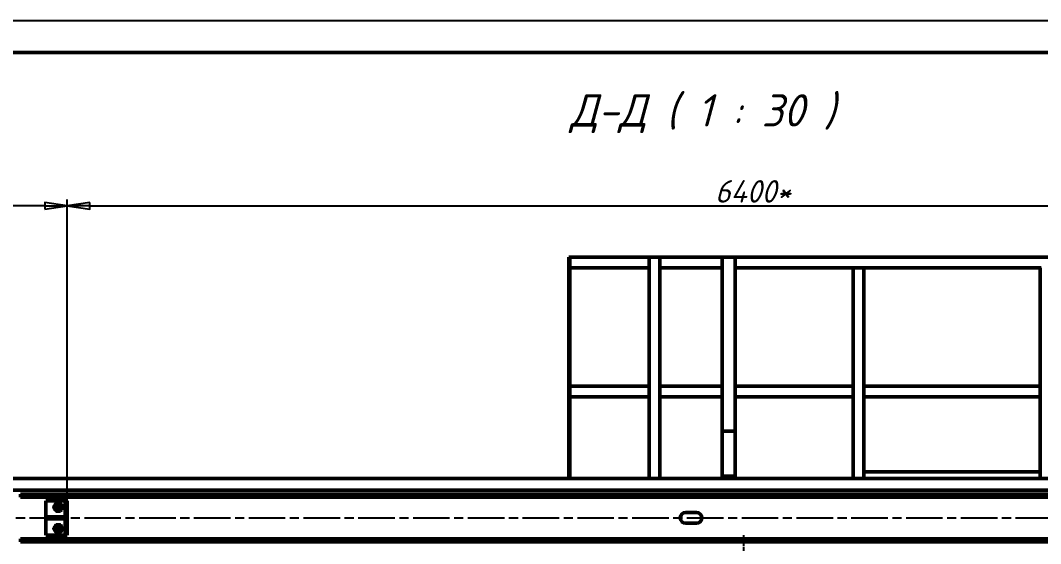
# Model space of a CAD drawing. Header units: millimetres. Extents: x 0 to 25230, y 0 to 17820.
# Drawn here: x 15720 to 20469, y 15384 to 17820 of the extents above; entities that cross this region are included whole.
import ezdxf

# ---------------------------------------------------------------- set-up
doc = ezdxf.new("R2010")
doc.units = ezdxf.units.MM
doc.header["$LTSCALE"] = 30
doc.linetypes.add('CHAIN', pattern=[0.7087, 0.4724, -0.0591, 0.1181, -0.0591])
for name, color, linetype, lineweight in [('Видимый контур (ГОСТ)', 7, 'Continuous', 50), ('Кромка (ГОСТ)', 7, 'Continuous', 50), ('Обозначение (ГОСТ)', 7, 'Continuous', 25), ('Осевая линия (ГОСТ)', 7, 'Continuous', 25), ('Размер (ГОСТ)', 7, 'Continuous', 25)]:
    doc.layers.add(name, color=color, linetype=linetype, lineweight=lineweight)
doc.styles.add('Обычный текст (ГОСТ)', font='GOST Common Italic.ttf')
doc.styles.add('Увеличенный текст (ГОСТ)', font='GOST Common Italic.ttf')
doc.dimstyles.new('Обычный (ГОСТ)', dxfattribs={"dimscale": 30, "dimtxt": 3.5, "dimasz": 3.5, "dimexe": 1, "dimexo": 0, "dimgap": 0.5, "dimtad": 1, "dimrnd": 1e-08, "dimtxsty": 'Обычный текст (ГОСТ)', "dimblk": 'Filled-1', "dimcen": 0.09, "dimdle": 15, "dimclrd": 256, "dimclre": 256, "dimclrt": 256, "dimazin": 2, "dimtfac": 0.714286, "dimtdec": 3, "dimtmove": 0, "dimatfit": 3, "dimfxl": 1, "dimtolj": 1, "dimlwd": 25, "dimlwe": 25, "dimarcsym": 0})

# ---------------------------------------------------------------- blocks, each defined once
blk = doc.blocks.new('Рамки ГОСТ_ граница 594x841_2')
at = {"layer": 'Кромка (ГОСТ)', "lineweight": 25}
blk.add_line((0, 594), (841, 594), dxfattribs=at)
at = {"layer": 'Кромка (ГОСТ)'}
blk.add_line((836, 589), (20, 589), dxfattribs=at)
blk = doc.blocks.new('Filled-1')
at = {"color": 0}
for p, q in [((0, 0), (-1, 0.143)), ((-1, 0.143), (-1, -0.143)), ((-1, 0), (0, 0)), ((-1, -0.143), (0, 0))]:
    blk.add_line(p, q, dxfattribs=at)
at = {"color": 0, "flags": 128}
blk.add_lwpolyline([(-1, -0.143), (0, 0), (-1, 0.143), (-1, -0.143)], dxfattribs=at)
at = {"color": 0}
blk.add_solid([(-1, -0.143), (0, 0), (-1, 0.143), (-1, -0.143)], dxfattribs=at)
blk = doc.blocks.new('*D120')
at = {"layer": 'Defpoints', "color": 0, "linetype": 'Continuous', "transparency": 16777216}
for p in [(22337.9, 16956.3), (15937.9, 15583.4), (22337.9, 15583.4)]:
    blk.add_point(p, dxfattribs=at)
at = {"layer": 'Размер (ГОСТ)', "linetype": 'Continuous', "lineweight": 25, "transparency": 16777216}
for p, q in [((15937.9, 15583.4), (15937.9, 16986.3)), ((16042.9, 16956.3), (22232.9, 16956.3)), ((22337.9, 15583.4), (22337.9, 16986.3))]:
    blk.add_line(p, q, dxfattribs=at)
at = {"layer": 'Размер (ГОСТ)', "linetype": 'Continuous', "lineweight": 25, "transparency": 16777216, "xscale": 105, "yscale": 105, "zscale": 105, "rotation": 180}
blk.add_blockref('Filled-1', (15937.9, 16956.3), dxfattribs=at)
at = {"layer": 'Размер (ГОСТ)', "linetype": 'Continuous', "lineweight": 25, "transparency": 16777216, "xscale": 105, "yscale": 105, "zscale": 105}
blk.add_blockref('Filled-1', (22337.9, 16956.3), dxfattribs=at)
at = {"layer": 'Размер (ГОСТ)', "linetype": 'Continuous', "lineweight": 25, "transparency": 16777216, "insert": (18953.2, 17076.3), "char_height": 105, "attachment_point": 1, "style": 'Обычный текст (ГОСТ)'}
blk.add_mtext('\\A1;\\fGOST Common|b0|i1;6400*', dxfattribs=at)
blk = doc.blocks.new('*D144')
at = {"layer": 'Defpoints', "color": 0, "linetype": 'Continuous', "transparency": 16777216}
for p in [(14287.9, 16956.3), (15937.9, 15583.4), (14287.9, 15409.9)]:
    blk.add_point(p, dxfattribs=at)
at = {"layer": 'Размер (ГОСТ)', "linetype": 'Continuous', "lineweight": 25, "transparency": 16777216}
for p, q in [((14287.9, 15409.9), (14287.9, 16986.3)), ((15832.9, 16956.3), (14392.9, 16956.3)), ((15937.9, 15583.4), (15937.9, 16986.3))]:
    blk.add_line(p, q, dxfattribs=at)
at = {"layer": 'Размер (ГОСТ)', "linetype": 'Continuous', "lineweight": 25, "transparency": 16777216, "xscale": 105, "yscale": 105, "zscale": 105, "rotation": 180}
blk.add_blockref('Filled-1', (14287.9, 16956.3), dxfattribs=at)
at = {"layer": 'Размер (ГОСТ)', "linetype": 'Continuous', "lineweight": 25, "transparency": 16777216, "xscale": 105, "yscale": 105, "zscale": 105}
blk.add_blockref('Filled-1', (15937.9, 16956.3), dxfattribs=at)
at = {"layer": 'Размер (ГОСТ)', "linetype": 'Continuous', "lineweight": 25, "transparency": 16777216, "insert": (14983.9, 17076.3), "char_height": 105, "attachment_point": 1, "style": 'Обычный текст (ГОСТ)'}
blk.add_mtext('\\A1;1650', dxfattribs=at)

msp = doc.modelspace()

# ---------------------------------------------------------------- linework, layer by layer
at = {"layer": 'Видимый контур (ГОСТ)'}
for p, q in [((18272.869, 16717.422), (18272.869, 15686.922)), ((18272.869, 16717.422), (18276.869, 16717.422)), ((18276.869, 16717.422), (18646.869, 16717.422)), ((18276.869, 16717.422), (18276.869, 15686.922)), ((18646.869, 16717.422), (18696.869, 16717.422)), ((18646.869, 15686.922), (18646.869, 16717.422)), ((18986.869, 16717.422), (18696.869, 16717.422)), ((18696.869, 16717.422), (18696.869, 15686.922)), ((18986.869, 16717.422), (18991.369, 16717.422)), ((18986.869, 16717.422), (18986.869, 15908.741)), ((19042.369, 16717.422), (18991.369, 16717.422)), ((19042.369, 16717.422), (19046.869, 16717.422)), ((19046.869, 16717.422), (24142.369, 16717.422)), ((19046.869, 15908.741), (19046.869, 16717.422)), ((18276.869, 16667.422), (18646.869, 16667.422)), ((18986.869, 16667.422), (18696.869, 16667.422)), ((19046.869, 16667.422), (19596.87, 16667.422)), ((19596.87, 16667.422), (19601.37, 16667.422)), ((19596.87, 16117.422), (19596.87, 16667.422)), ((19642.37, 16667.422), (19601.37, 16667.422)), ((19642.37, 16667.422), (19646.87, 16667.422)), ((19646.87, 16667.422), (20466.869, 16667.422)), ((19646.87, 16117.422), (19646.87, 16667.422)), ((20466.869, 16667.422), (20471.369, 16667.422)), ((20466.869, 16117.422), (20466.869, 16667.422)), ((18276.869, 16117.422), (18646.869, 16117.422)), ((18986.869, 16117.422), (18696.869, 16117.422)), ((19046.87, 16117.422), (19596.87, 16117.422)), ((19046.87, 16117.422), (19046.87, 16112.922)), ((19046.87, 16071.922), (19046.87, 16112.922)), ((19596.87, 16117.422), (19596.87, 16112.922)), ((19596.87, 16071.922), (19596.87, 16112.922)), ((19646.87, 16117.422), (20466.869, 16117.422)), ((19646.87, 16117.422), (19646.87, 16112.922)), ((19646.87, 16071.922), (19646.87, 16112.922)), ((20466.869, 16117.422), (20466.869, 16112.922)), ((20466.869, 16071.922), (20466.869, 16112.922)), ((18276.869, 16067.422), (18646.869, 16067.422)), ((18986.869, 16067.422), (18696.869, 16067.422)), ((19046.87, 16071.922), (19046.87, 16067.422)), ((19046.87, 16067.422), (19596.87, 16067.422)), ((19596.87, 16071.922), (19596.87, 16067.422)), ((19596.87, 15686.922), (19596.87, 16067.422)), ((19646.87, 16071.922), (19646.87, 16067.422)), ((19646.87, 15686.922), (19646.87, 16067.422)), ((19646.87, 16067.422), (20466.869, 16067.422)), ((20466.869, 16071.922), (20466.869, 16067.422)), ((20466.869, 15686.922), (20466.869, 16067.422)), ((18986.869, 15908.741), (18986.869, 15698.741)), ((18991.369, 15907.817), (19042.369, 15907.817)), ((19042.369, 15907.817), (18991.369, 15907.817)), ((19046.869, 15698.741), (19046.869, 15908.741)), ((15509.869, 15686.922), (22847.869, 15686.922)), ((18986.869, 15686.922), (18986.869, 15698.741)), ((18991.369, 15697.817), (19042.369, 15697.817)), ((19042.369, 15697.817), (18991.369, 15697.817)), ((19046.869, 15686.922), (19046.869, 15698.741)), ((19646.87, 15718.422), (20466.869, 15718.422)), ((15509.869, 15631.922), (23761.869, 15631.922)), ((15719.869, 15614.422), (22559.869, 15614.422)), ((15719.869, 15614.422), (15719.869, 15600.422)), ((22559.869, 15600.422), (15719.869, 15600.422)), ((15837.869, 15583.422), (15841.869, 15583.422)), ((15837.869, 15508.422), (15837.869, 15583.422)), ((15915.869, 15583.422), (15841.869, 15583.422)), ((15927.869, 15583.422), (15915.869, 15583.422)), ((15927.869, 15583.422), (15931.869, 15583.422)), ((15927.869, 15508.422), (15927.869, 15583.422)), ((15937.869, 15583.422), (15931.869, 15583.422)), ((15937.869, 15423.422), (15937.869, 15583.422)), ((15837.869, 15508.422), (15927.869, 15508.422)), ((15837.869, 15498.422), (15837.869, 15508.422)), ((15927.869, 15498.422), (15837.869, 15498.422)), ((15837.869, 15423.422), (15837.869, 15498.422)), ((15927.869, 15498.422), (15927.869, 15508.422)), ((15927.869, 15423.422), (15927.869, 15498.422)), ((18816.869, 15528.422), (18866.869, 15528.422)), ((18866.869, 15478.422), (18816.869, 15478.422)), ((15719.869, 15406.422), (22559.869, 15406.422)), ((15719.869, 15406.422), (15719.869, 15392.422)), ((22559.869, 15392.422), (15719.869, 15392.422)), ((15837.869, 15423.422), (15841.869, 15423.422)), ((15915.869, 15423.422), (15841.869, 15423.422)), ((15927.869, 15423.422), (15915.869, 15423.422)), ((15927.869, 15423.422), (15931.869, 15423.422)), ((15937.869, 15423.422), (15931.869, 15423.422))]:
    msp.add_line(p, q, dxfattribs=at)
for centre, radius in [((15895.869, 15553.422), 16.2), ((15895.869, 15553.422), 12), ((15895.869, 15553.422), 10), ((15895.869, 15453.422), 16.2), ((15895.869, 15453.422), 12), ((15895.869, 15453.422), 10)]:
    msp.add_circle(centre, radius, dxfattribs=at)
for centre, start, end in [((18816.869, 15503.422), 90, 270), ((18866.869, 15503.422), 270, 90)]:
    msp.add_arc(centre, 25, start, end, dxfattribs=at)
for centre, major_axis, start_param, end_param in [((18991.369, 15908.741), (-4.5, 0), 0, 1.57079633), ((18991.369, 15908.741), (4.5, 0), 3.14159265, 4.71238898), ((19042.369, 15908.741), (-4.5, 0), 1.57079633, 3.14159265), ((19042.369, 15908.741), (4.5, 0), 4.71238898, 6.28318531), ((18991.369, 15698.741), (-4.5, 0), 0, 1.57079633), ((18991.369, 15698.741), (4.5, 0), 3.14159265, 4.71238898), ((19042.369, 15698.741), (-4.5, 0), 1.57079633, 3.14159265), ((19042.369, 15698.741), (4.5, 0), 4.71238898, 6.28318531)]:
    msp.add_ellipse(centre, major_axis=major_axis, ratio=0.20525666, start_param=start_param, end_param=end_param, dxfattribs=at)
for points in [[(15875.085, 15553.422), (15880.281, 15562.422), (15885.477, 15571.422)], [(15885.477, 15535.422), (15880.281, 15544.422), (15875.085, 15553.422)], [(15885.477, 15571.422), (15895.869, 15571.422), (15906.262, 15571.422)], [(15906.262, 15535.422), (15895.869, 15535.422), (15885.477, 15535.422)], [(15906.262, 15571.422), (15911.458, 15562.422), (15916.654, 15553.422)], [(15916.654, 15553.422), (15911.458, 15544.422), (15906.262, 15535.422)], [(15875.085, 15453.422), (15880.281, 15462.422), (15885.477, 15471.422)], [(15885.477, 15435.422), (15880.281, 15444.422), (15875.085, 15453.422)], [(15885.477, 15471.422), (15895.869, 15471.422), (15906.262, 15471.422)], [(15906.262, 15435.422), (15895.869, 15435.422), (15885.477, 15435.422)], [(15906.262, 15471.422), (15911.458, 15462.422), (15916.654, 15453.422)], [(15916.654, 15453.422), (15911.458, 15444.422), (15906.262, 15435.422)]]:
    msp.add_rational_spline(points, [1, 1.15470053838, 1], degree=2, dxfattribs=at)
at = {"layer": 'Осевая линия (ГОСТ)', "linetype": 'CHAIN', "ltscale": 11.993792}
msp.add_line((13212.869, 15503.422), (24212.869, 15503.422), dxfattribs=at)
at = {"layer": 'Осевая линия (ГОСТ)', "linetype": 'CHAIN', "ltscale": 3.018254}
msp.add_line((19087.869, 15259.922), (19087.869, 15422.922), dxfattribs=at)

# ---------------------------------------------------------------- block references
at = {"xscale": 30, "yscale": 30, "zscale": 30}
msp.add_blockref('Рамки ГОСТ_ граница 594x841_2', (0, 0), dxfattribs=at)

# ---------------------------------------------------------------- texts
at = {"layer": 'Обозначение (ГОСТ)', "insert": (18278.889, 17294.987), "char_height": 150, "attachment_point": 7, "style": 'Увеличенный текст (ГОСТ)'}
msp.add_mtext('Д-Д ( 1 : 30 )', dxfattribs=at)

# ---------------------------------------------------------------- dimensions: what is measured, and where the dimension line sits
at = {"layer": 'Размер (ГОСТ)', "linetype": 'Continuous', "lineweight": 25}
dim = msp.add_linear_dim(base=(14287.869, 16956.343), p1=(15937.869, 15583.422), p2=(14287.869, 15409.922), dimstyle='Обычный (ГОСТ)', override={"dimgap": 0.5, "dimdec": 2, "dimtol": 0, "dimlim": 0, "dimtp": 0, "dimtm": 0, "dimtdec": 3, "dimtofl": 0, "dimatfit": 1}, dxfattribs=at)
dim.commit()
dim.dimension.update_dxf_attribs({"geometry": '*D144', "text_midpoint": (15112.869, 16956.343), "dimtype": 160})
dim = msp.add_linear_dim(base=(22337.869, 16956.343), p1=(15937.869, 15583.422), p2=(22337.869, 15583.422), text='\\fGOST Common|b0|i1;<>*', dimstyle='Обычный (ГОСТ)', override={"dimgap": 0.5, "dimdec": 2, "dimtol": 0, "dimlim": 0, "dimtp": 0, "dimtm": 0, "dimtdec": 3, "dimtofl": 0, "dimatfit": 1}, dxfattribs=at)
dim.commit()
dim.dimension.update_dxf_attribs({"geometry": '*D120', "text_midpoint": (19137.869, 16956.343), "dimtype": 160})

doc.saveas('drawing.dxf')
